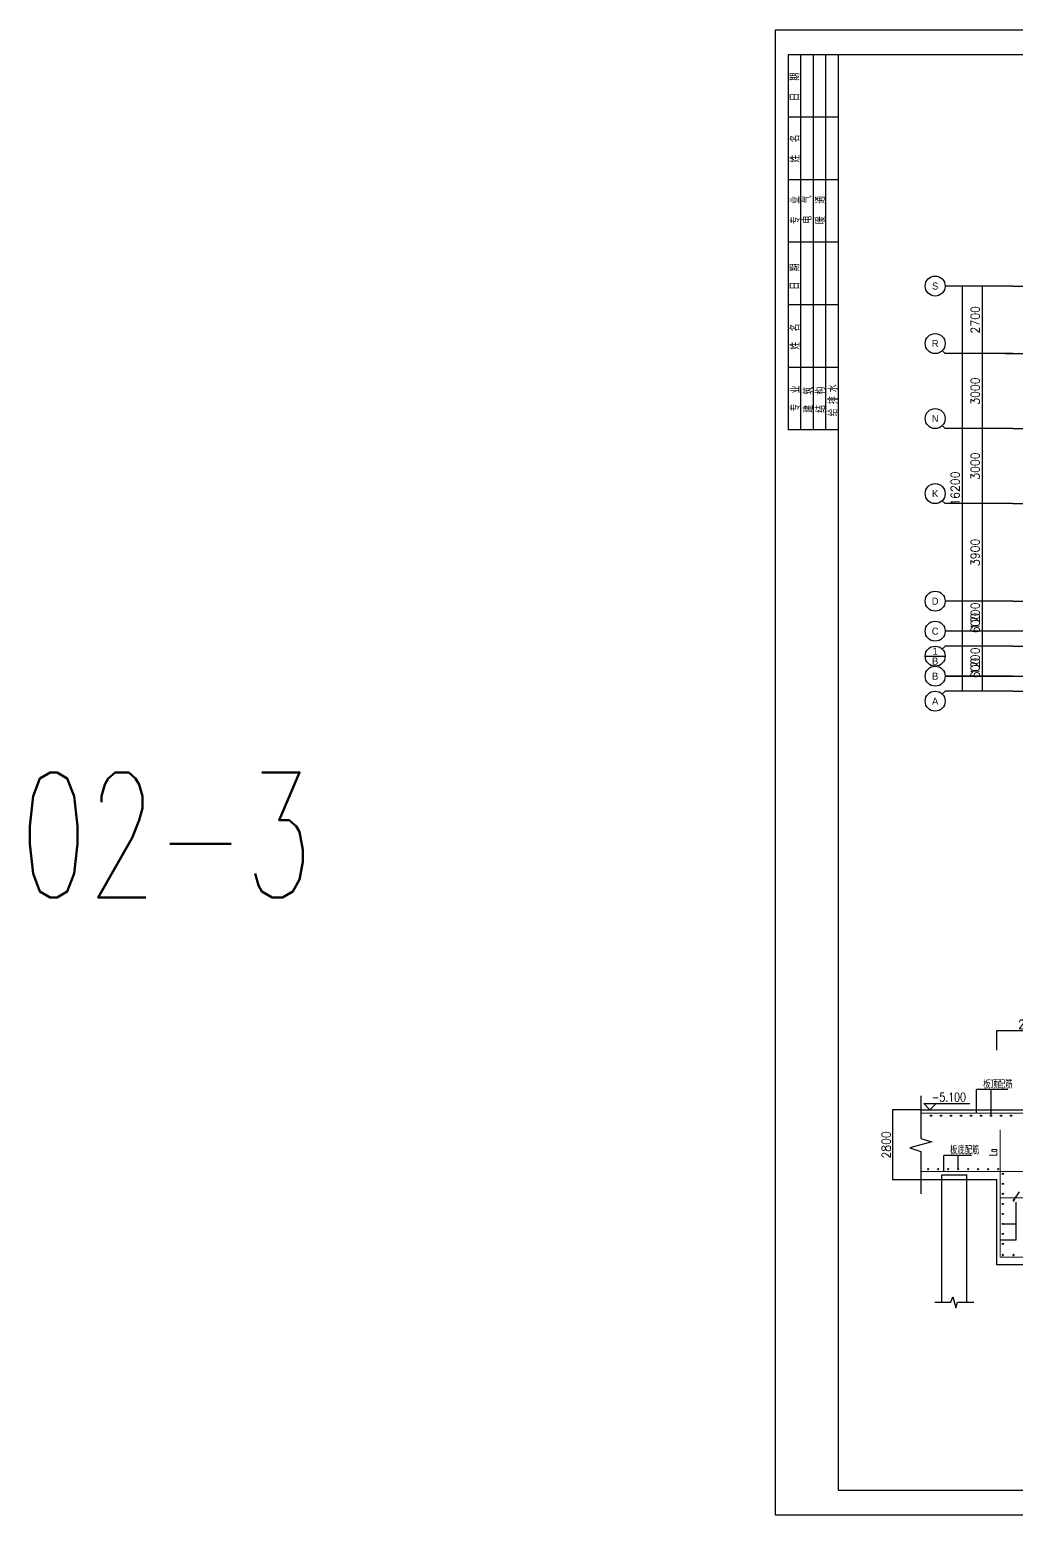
# Model space of a CAD drawing. Extents: x 628064 to 789462, y -248497 to 145317.
# Drawn here: x 628064 to 667534, y -93106 to -33706 of the extents above; entities that cross this region are included whole.
import ezdxf
from ezdxf.enums import TextEntityAlignment as Align

# ---------------------------------------------------------------- set-up
doc = ezdxf.new("R2010")
doc.units = 0
doc.header["$LTSCALE"] = 100
for name, color, linetype in [('1', 3, 'Continuous'), ('1508', 2, 'Continuous'), ('AXIS', 3, 'Continuous'), ('DIM', 3, 'Continuous'), ('dote', 253, 'Continuous'), ('HATCH', 254, 'Continuous'), ('PUB_TITLE', 4, 'Continuous'), ('TEXT', 2, 'Continuous'), ('THIN', 7, 'Continuous'), ('基础梁', 7, 'Continuous')]:
    doc.layers.add(name, color=color, linetype=linetype)
doc.layers.add('REIN', color=6, linetype='Continuous', lineweight=18)
doc.styles.add('cadreader_textstyle', font='cadreader_textstyle')
doc.styles.add('dx', font='dx')
doc.styles.get("Standard").update_dxf_attribs({"font": 'standard'})
doc.dimstyles.get("Standard").update_dxf_attribs({"dimtxt": 351, "dimasz": 0.18, "dimexe": 0.18, "dimexo": 0.0625, "dimgap": 0.09, "dimtad": 0, "dimtoh": 1, "dimdec": 0, "dimzin": 0, "dimdsep": 46, "dimcen": 0.09, "dimadec": 0, "dimazin": 0, "dimtfac": 1, "dimtdec": 4, "dimtofl": 0, "dimtmove": 0, "dimatfit": 3, "dimfxl": 250, "dimtolj": 1, "dimtzin": 0, "dimarcsym": 0})

# ---------------------------------------------------------------- blocks, each defined once
blk = doc.blocks.new('A1tk')
at = {"layer": 'PUB_TITLE'}
for p, q in [((-602184.8960158156, -33841.99076217401), (-602184.8960158156, -48841.99076217401)), ((-600184.8960158156, -33841.99076217401), (-602184.8960158156, -33841.99076217401)), ((-601684.8960158156, -33841.99076217401), (-601684.8960158156, -48841.99076217401)), ((-601184.8960158156, -33841.99076217401), (-601184.8960158156, -48841.99076217401)), ((-600684.8960158156, -33841.99076217401), (-600684.8960158156, -48841.99076217401)), ((-600184.8960158156, -36341.99076217413), (-602184.8960158156, -36341.99076217413)), ((-600184.8960158156, -38841.99076217413), (-602184.8960158156, -38841.99076217413)), ((-600184.8960158156, -41341.99076217413), (-602184.8960158156, -41341.99076217413)), ((-600184.8960158156, -43841.99076217401), (-602184.8960158156, -43841.99076217401)), ((-600184.8960158156, -46341.99076217401), (-602184.8960158156, -46341.99076217401)), ((-600184.8960158156, -48841.99076217401), (-602184.8960158156, -48841.99076217401))]:
    blk.add_line(p, q, dxfattribs=at)
for points in [[(-602684.8960158156, -92241.990762174), (-602684.8960158156, -32841.99076217401), (-518584.8960158156, -32841.99076217401), (-518584.8960158156, -92241.990762174)], [(-600184.8960158156, -91241.99076217401), (-519584.8960158155, -91241.99076217401), (-519584.8960158155, -33841.99076217401), (-600184.8960158156, -33841.99076217401)]]:
    blk.add_lwpolyline(points, close=True, dxfattribs=at)
at = {"layer": 'PUB_TITLE', "style": 'dx', "width": 0.7}
for s, p in [('日      期', (-601937.4951982467, -35125.77658178064)), ('姓      名 ', (-601932.4793706299, -37554.57633213326)), ('专      业', (-601922.7373020232, -40055.55947482283)), ('电      气', (-601452.55548296, -40029.45727219199)), ('暖      通', (-600919.2221496284, -40052.0825577944)), ('日     期', (-601937.4951982462, -42710.97114244289)), ('姓     名', (-601932.4793706299, -45116.1055000947)), ('专     业', (-601922.7373020232, -47586.67101743759)), ('建     筑', (-601402.332254802, -47639.84654563956)), ('结     构', (-600911.2654244966, -47639.84654563956)), ('给  排  水', (-600414.3698001836, -47659.90255999623))]:
    blk.add_text(s, height=320, rotation=90, dxfattribs=at).set_placement(p, align=Align.MIDDLE)
blk = doc.blocks.new('*D602')
at = {"layer": 'AXIS', "color": 0, "linetype": 'ByBlock', "lineweight": -2}
for p, q in [((667393.2876339535, -59555.19192784116), (666188.1737785008, -59555.19192784116)), ((666188.3537785008, -60155.19190869352), (666188.3537785008, -59555.19192784116)), ((667393.2876339535, -60155.19190869352), (666188.1737785008, -60155.19190869352))]:
    blk.add_line(p, q, dxfattribs=at)
for points in [[(666188.3537785008, -59555.19192784116), (666188.3837509962, -59555.37192784116), (666188.3238060054, -59555.37192784116)], [(666188.3537785008, -60155.19190869352), (666188.3238060054, -60155.01190869352), (666188.3837509962, -60155.01190869352)]]:
    blk.add_solid(points, dxfattribs=at)
at = {"layer": 'AXIS', "color": 0, "linetype": 'Continuous', "lineweight": -2, "insert": (665888.353778501, -59229.45192784106), "char_height": 351, "width": 651.2999999999993, "attachment_point": 5, "rotation": 90}
blk.add_mtext('600', dxfattribs=at)
blk = doc.blocks.new('*D238')
at = {"layer": 'AXIS', "color": 0, "linetype": 'ByBlock', "lineweight": -2}
for p, q in [((667393.2876339535, -58355.19190865528), (666188.1737785008, -58355.19190865528)), ((666188.3537785008, -59555.19192784116), (666188.3537785008, -58355.19190865528)), ((667393.2876339535, -59555.19192784116), (666188.1737785008, -59555.19192784116))]:
    blk.add_line(p, q, dxfattribs=at)
for points in [[(666188.3537785008, -58355.19190865528), (666188.3837509962, -58355.37190865528), (666188.3238060054, -58355.37190865528)], [(666188.3537785008, -59555.19192784116), (666188.3238060054, -59555.01192784116), (666188.3837509962, -59555.01192784116)]]:
    blk.add_solid(points, dxfattribs=at)
at = {"layer": 'AXIS', "color": 0, "linetype": 'Continuous', "lineweight": -2, "insert": (665888.353778501, -58955.19191824812), "char_height": 351, "width": 807.299999999999, "attachment_point": 5, "rotation": 90}
blk.add_mtext('1200', dxfattribs=at)
blk = doc.blocks.new('*D675')
at = {"layer": 'AXIS', "color": 0, "linetype": 'ByBlock', "lineweight": -2}
for p, q in [((667393.2876339535, -57755.19189026736), (666188.1737785008, -57755.19189026736)), ((666188.3537785008, -58355.19190865528), (666188.3537785008, -57755.19189026736)), ((667393.2876339535, -58355.19190865528), (666188.1737785008, -58355.19190865528))]:
    blk.add_line(p, q, dxfattribs=at)
for points in [[(666188.3537785008, -57755.19189026736), (666188.3837509962, -57755.37189026736), (666188.3238060054, -57755.37189026736)], [(666188.3537785008, -58355.19190865528), (666188.3238060054, -58355.01190865528), (666188.3837509962, -58355.01190865528)]]:
    blk.add_solid(points, dxfattribs=at)
at = {"layer": 'AXIS', "color": 0, "linetype": 'Continuous', "lineweight": -2, "insert": (665888.353778501, -57429.45189026726), "char_height": 351, "width": 651.2999999999993, "attachment_point": 5, "rotation": 90}
blk.add_mtext('600', dxfattribs=at)
blk = doc.blocks.new('*D415')
at = {"layer": 'AXIS', "color": 0, "linetype": 'ByBlock', "lineweight": -2}
for p, q in [((667393.2876339535, -56555.17990477435), (666188.1737785008, -56555.17990477435)), ((666188.3537785008, -57755.19189026731), (666188.3537785008, -56555.17990477435)), ((667393.2876339535, -57755.19189026731), (666188.1737785008, -57755.19189026731))]:
    blk.add_line(p, q, dxfattribs=at)
for points in [[(666188.3537785008, -56555.17990477435), (666188.3837509962, -56555.35990477435), (666188.3238060054, -56555.35990477435)], [(666188.3537785008, -57755.19189026731), (666188.3238060054, -57755.01189026731), (666188.3837509962, -57755.01189026731)]]:
    blk.add_solid(points, dxfattribs=at)
at = {"layer": 'AXIS', "color": 0, "linetype": 'Continuous', "lineweight": -2, "insert": (665888.353778501, -57155.18589752073), "char_height": 351, "width": 807.299999999999, "attachment_point": 5, "rotation": 90}
blk.add_mtext('1200', dxfattribs=at)
blk = doc.blocks.new('*D76')
at = {"layer": 'AXIS', "color": 0, "linetype": 'ByBlock', "lineweight": -2}
for p, q in [((667393.2876339535, -49655.1919157615), (666188.1737785008, -49655.1919157615)), ((666188.3537785008, -52655.1919157629), (666188.3537785008, -49655.1919157615)), ((667393.2876339535, -52655.1919157629), (666188.1737785008, -52655.1919157629))]:
    blk.add_line(p, q, dxfattribs=at)
for points in [[(666188.3537785008, -49655.1919157615), (666188.3837509962, -49655.3719157615), (666188.3238060054, -49655.3719157615)], [(666188.3537785008, -52655.1919157629), (666188.3238060054, -52655.0119157629), (666188.3837509962, -52655.0119157629)]]:
    blk.add_solid(points, dxfattribs=at)
at = {"layer": 'AXIS', "color": 0, "linetype": 'Continuous', "lineweight": -2, "insert": (665888.353778501, -51155.1919157621), "char_height": 351, "width": 912.5999999999997, "attachment_point": 5, "rotation": 90}
blk.add_mtext('3000', dxfattribs=at)
blk = doc.blocks.new('*D468')
at = {"layer": 'AXIS', "color": 0, "linetype": 'ByBlock', "lineweight": -2}
for p, q in [((667393.2876339535, -46655.19190872227), (666188.1737785008, -46655.19190872227)), ((666188.3537785008, -49655.1919157615), (666188.3537785008, -46655.19190872227)), ((667393.2876339535, -49655.1919157615), (666188.1737785008, -49655.1919157615))]:
    blk.add_line(p, q, dxfattribs=at)
for points in [[(666188.3537785008, -46655.19190872227), (666188.3837509962, -46655.37190872227), (666188.3238060054, -46655.37190872227)], [(666188.3537785008, -49655.1919157615), (666188.3238060054, -49655.0119157615), (666188.3837509962, -49655.0119157615)]]:
    blk.add_solid(points, dxfattribs=at)
at = {"layer": 'AXIS', "color": 0, "linetype": 'Continuous', "lineweight": -2, "insert": (665888.353778501, -48155.19191224178), "char_height": 351, "width": 912.5999999999997, "attachment_point": 5, "rotation": 90}
blk.add_mtext('3000', dxfattribs=at)
blk = doc.blocks.new('*D144')
at = {"layer": 'AXIS', "color": 0, "linetype": 'ByBlock', "lineweight": -2}
for p, q in [((667393.2876339535, -43955.19190874492), (666188.1737785008, -43955.19190874492)), ((666188.3537785008, -46655.19190872227), (666188.3537785008, -43955.19190874492)), ((667393.2876339535, -46655.19190872227), (666188.1737785008, -46655.19190872227))]:
    blk.add_line(p, q, dxfattribs=at)
for points in [[(666188.3537785008, -43955.19190874492), (666188.3837509962, -43955.37190874492), (666188.3238060054, -43955.37190874492)], [(666188.3537785008, -46655.19190872227), (666188.3238060054, -46655.01190872227), (666188.3837509962, -46655.01190872227)]]:
    blk.add_solid(points, dxfattribs=at)
at = {"layer": 'AXIS', "color": 0, "linetype": 'Continuous', "lineweight": -2, "insert": (665888.353778501, -45305.19190873349), "char_height": 351, "width": 912.5999999999997, "attachment_point": 5, "rotation": 90}
blk.add_mtext('2700', dxfattribs=at)
blk = doc.blocks.new('*D275')
at = {"layer": 'AXIS', "color": 0, "linetype": 'ByBlock', "lineweight": -2}
for p, q in [((667393.2876339535, -52655.1919157629), (666188.1737785008, -52655.1919157629)), ((666188.3537785008, -56555.17990477429), (666188.3537785008, -52655.1919157629)), ((667393.2876339535, -56555.17990477429), (666188.1737785008, -56555.17990477429))]:
    blk.add_line(p, q, dxfattribs=at)
for points in [[(666188.3537785008, -52655.1919157629), (666188.3837509962, -52655.3719157629), (666188.3238060054, -52655.3719157629)], [(666188.3537785008, -56555.17990477429), (666188.3238060054, -56554.99990477429), (666188.3837509962, -56554.99990477429)]]:
    blk.add_solid(points, dxfattribs=at)
at = {"layer": 'AXIS', "color": 0, "linetype": 'Continuous', "lineweight": -2, "insert": (665888.353778501, -54605.1859102685), "char_height": 351, "width": 906.7499999999995, "attachment_point": 5, "rotation": 90}
blk.add_mtext('3900', dxfattribs=at)
blk = doc.blocks.new('*D335')
at = {"layer": 'AXIS', "color": 0, "linetype": 'ByBlock', "lineweight": -2}
for p, q in [((666593.2876339535, -43955.19190874492), (665388.1737785009, -43955.19190874492)), ((665388.3537785009, -60155.19190869352), (665388.3537785009, -43955.19190874492)), ((666593.2876339535, -60155.19190869352), (665388.1737785009, -60155.19190869352))]:
    blk.add_line(p, q, dxfattribs=at)
for points in [[(665388.3537785009, -43955.19190874492), (665388.3837509963, -43955.37190874492), (665388.3238060055, -43955.37190874492)], [(665388.3537785009, -60155.19190869352), (665388.3238060055, -60155.01190869352), (665388.3837509963, -60155.01190869352)]]:
    blk.add_solid(points, dxfattribs=at)
at = {"layer": 'AXIS', "color": 0, "linetype": 'Continuous', "lineweight": -2, "insert": (665088.3537785009, -52055.19190871911), "char_height": 351, "width": 1051.049999999999, "attachment_point": 5, "rotation": 90}
blk.add_mtext('16200', dxfattribs=at)
blk = doc.blocks.new('*D321')
at = {"layer": 'DIM', "color": 0, "linetype": 'ByBlock', "lineweight": -2}
for p, q in [((663712.4738096001, -76897.3361559166), (662581.3852628728, -76897.3361559166)), ((662581.5652628728, -76897.3361559166), (662581.5652628728, -79697.3361559166)), ((663712.4738096001, -79697.3361559166), (662581.3852628728, -79697.3361559166))]:
    blk.add_line(p, q, dxfattribs=at)
for points in [[(662581.5652628728, -76897.3361559166), (662581.5952353682, -76897.51615591659), (662581.5352903774, -76897.51615591659)], [(662581.5652628728, -79697.3361559166), (662581.5352903774, -79697.1561559166), (662581.5952353682, -79697.1561559166)]]:
    blk.add_solid(points, dxfattribs=at)
at = {"layer": 'DIM', "color": 0, "linetype": 'Continuous', "lineweight": -2, "insert": (662331.5652628728, -78297.33615591649), "char_height": 351, "width": 912.5999999999997, "attachment_point": 5, "rotation": 90}
blk.add_mtext('2800', dxfattribs=at)
blk = doc.blocks.new('*D64')
at = {"layer": 'DIM', "color": 0, "linetype": 'ByBlock', "lineweight": -2}
for p, q in [((666749.2342524233, -74507.33273733399), (666749.2342524233, -73726.06086219486)), ((666749.2342524233, -73726.24086219486), (669549.2216527326, -73726.24086219486)), ((669549.2216527326, -74507.33273733399), (669549.2216527326, -73726.06086219486))]:
    blk.add_line(p, q, dxfattribs=at)
for points in [[(666749.2342524233, -73726.24086219486), (666749.4142524233, -73726.21088969949), (666749.4142524233, -73726.27083469022)], [(669549.2216527326, -73726.24086219486), (669549.0416527325, -73726.27083469022), (669549.0416527325, -73726.21088969949)]]:
    blk.add_solid(points, dxfattribs=at)
at = {"layer": 'DIM', "color": 0, "linetype": 'Continuous', "lineweight": -2, "insert": (668149.2279525778, -73476.24086219486), "char_height": 351, "width": 912.5999999999997, "attachment_point": 5}
blk.add_mtext('2800', dxfattribs=at)
blk = doc.blocks.new('ts_idx')
at = {"color": 0, "linetype": 'ByBlock', "lineweight": -2}
blk.add_line((-0.5, 0), (0.5, 0), dxfattribs=at)
blk.add_circle((0, 0), 0.5, dxfattribs=at)

msp = doc.modelspace()

# ---------------------------------------------------------------- hatches: boundary and pattern name
at = {"layer": 'HATCH'}
h = msp.add_hatch(dxfattribs=at)
h.set_pattern_fill('ANSI31', color=256, scale=100, style=0)
h.set_pattern_definition([])
h.paths.add_polyline_path([(665548.5564546, -79697.3361559166), (665548.5564546001, -79497.3361559166), (664548.5564728118, -79497.3361559166), (664548.5564728118, -79697.3361559166)], flags=0)
h = msp.add_hatch(dxfattribs=at)
h.set_pattern_fill('ANSI31', color=256, scale=100, style=0)
h.set_pattern_definition([])
h.paths.add_polyline_path([(665548.5564546001, -79697.3361559166), (664548.5564728118, -79697.3361559166), (664548.5564728125, -84585.69850452444), (664918.5564637065, -84585.69850452444), (664988.5564637063, -84365.69850452428), (665108.5564637064, -84805.69850452464), (665178.5564637063, -84585.69850452444), (665548.5564546001, -84585.69850452444)], flags=0)

# ---------------------------------------------------------------- linework, layer by layer
at = {"layer": '1'}
for points in [[(664149.0367812257, -77128.88533070401, -0.9999999999999999), (664099.0367812257, -77128.88533070401, -0.9999999999999999)], [(664549.0367812257, -77128.88533070401, -0.9999999999999999), (664499.0367812257, -77128.88533070401, -0.9999999999999999)], [(664949.0367812257, -77128.88533070401, -0.9999999999999999), (664899.0367812257, -77128.88533070401, -0.9999999999999999)], [(665349.0367812257, -77128.88533070401, -0.9999999999999999), (665299.0367812257, -77128.88533070401, -0.9999999999999999)], [(665749.0367812257, -77128.88533070401, -0.9999999999999999), (665699.0367812257, -77128.88533070401, -0.9999999999999999)], [(666149.0367812257, -77128.88533070401, -0.9999999999999999), (666099.0367812257, -77128.88533070401, -0.9999999999999999)], [(666549.0367812258, -77128.88533070401, -0.9999999999999999), (666499.0367812258, -77128.88533070401, -0.9999999999999999)], [(666949.0367812257, -77128.88533070401, -0.9999999999999999), (666899.0367812257, -77128.88533070401, -0.9999999999999999)], [(667349.0367812258, -77128.88533070401, -0.9999999999999999), (667299.0367812258, -77128.88533070401, -0.9999999999999999)], [(664007.7946527952, -79243.99345579027, 0.9999999999999999), (664007.7946527952, -79293.99345579027, 0.9999999999999999)], [(664407.7946527954, -79243.99345579027, 0.9999999999999999), (664407.7946527954, -79293.99345579027, 0.9999999999999999)], [(664807.7946527954, -79243.99345579027, 0.9999999999999999), (664807.7946527954, -79293.99345579027, 0.9999999999999999)], [(665207.7946527953, -79243.99345579027, 0.9999999999999999), (665207.7946527953, -79293.99345579027, 0.9999999999999999)], [(665607.7946527954, -79243.99345579027, 0.9999999999999999), (665607.7946527954, -79293.99345579027, 0.9999999999999999)], [(666007.7946527953, -79243.99345579027, 0.9999999999999999), (666007.7946527953, -79293.99345579027, 0.9999999999999999)], [(666407.7946527953, -79243.99345579027, 0.9999999999999999), (666407.7946527953, -79293.99345579027, 0.9999999999999999)], [(666807.7946527953, -79243.99345579027, 0.9999999999999999), (666807.7946527953, -79293.99345579027, 0.9999999999999999)], [(667018.2497826072, -79458.02980838448, -0.9999999999999999), (666968.249782607, -79458.02980838448, -0.9999999999999999)], [(667018.2497826072, -79858.02980838448, -0.9999999999999999), (666968.249782607, -79858.02980838448, -0.9999999999999999)], [(667018.2497826072, -80258.02980838448, -0.9999999999999999), (666968.249782607, -80258.02980838448, -0.9999999999999999)], [(667018.2497826072, -80658.02980838448, -0.9999999999999999), (666968.249782607, -80658.02980838448, -0.9999999999999999)], [(667429.9265230262, -80483.73018492389, 0.9999999999999999), (667429.9265230262, -80533.73018492389, 0.9999999999999999)], [(667018.2497826072, -81058.02980838448, -0.9999999999999999), (666968.249782607, -81058.02980838448, -0.9999999999999999)], [(667018.2497826072, -81458.02980838448, -0.9999999999999999), (666968.249782607, -81458.02980838448, -0.9999999999999999)], [(667018.2497826072, -81858.02980838448, -0.9999999999999999), (666968.249782607, -81858.02980838448, -0.9999999999999999)], [(667018.2497826072, -82258.02980838448, -0.9999999999999999), (666968.249782607, -82258.02980838448, -0.9999999999999999)], [(666994.7950404092, -82671.52144439076, 0.9999999999999999), (666994.7950404092, -82721.52144439076, 0.9999999999999999)], [(667422.2151797576, -82671.52144439076, 0.9999999999999999), (667422.2151797576, -82721.52144439076, 0.9999999999999999)]]:
    msp.add_lwpolyline(points, format="xyb", close=True, dxfattribs=at)
at = {"layer": '1508', "color": 7}
for p, q in [((663712.5363096001, -76337.3361559166), (663712.5363096001, -78037.3361559166)), ((664152.5363096, -78177.3361559166), (663272.5363096001, -78417.3361559166)), ((663712.5363096001, -78037.3361559166), (664152.5363096, -78177.3361559166)), ((663272.5363096001, -78417.3361559166), (663712.5363096001, -78557.3361559166)), ((663712.5363096001, -78557.3361559166), (663712.5363096001, -80257.3361559166)), ((664548.5564728125, -84585.69850452444), (664548.5564728118, -79497.3361559166)), ((664548.5564728118, -79497.3361559166), (665548.5564546001, -79497.3361559166)), ((665548.5564546001, -84585.69850452448), (665548.5564546001, -79497.3361559166))]:
    msp.add_line(p, q, dxfattribs=at)
for points in [[(663712.5363096001, -76897.3361559166), (669549.2216527326, -76897.3361559166), (669549.2216527326, -80297.3361559166), (673949.2216527326, -80297.3361559166), (673949.2216527326, -76897.3361559166), (678451.7039566836, -76897.3361559166), (678451.7039566836, -83097.3361559166), (666749.234252423, -83097.3361559166), (666749.234252423, -79697.3361559166), (663712.5363096001, -79697.3361559166)], [(664268.5564728127, -84585.69850452444), (664918.5564637064, -84585.69850452444), (664988.5564637063, -84365.69850452444), (665108.5564637063, -84805.69850452441), (665178.5564637063, -84585.69850452444), (665828.5564546002, -84585.69850452444)]]:
    msp.add_lwpolyline(points, dxfattribs=at)
at = {"layer": 'AXIS'}
for p, q in [((667393.3501339535, -43955.19190874492), (664688.353778501, -43955.19190874492)), ((664571.1964909756, -46538.03462119677), (664688.353778501, -46655.19190872216)), ((667393.3501339535, -46655.19190872216), (664688.353778501, -46655.19190872216)), ((664571.1964909756, -49538.03462823611), (664688.353778501, -49655.1919157615)), ((667393.3501339535, -49655.1919157615), (664688.353778501, -49655.1919157615)), ((664571.1964909756, -52538.03462823739), (664688.353778501, -52655.19191576278)), ((667393.3501339535, -52655.19191576278), (664688.353778501, -52655.19191576278)), ((667393.3504422487, -56555.17990477435), (664688.3540867962, -56555.17990477435)), ((667393.3501339535, -57755.19189026731), (664688.353778501, -57755.19189026731)), ((664571.1964909756, -58472.34919618061), (664688.353778501, -58355.19190865522)), ((667393.3501339535, -58355.19190865522), (664688.353778501, -58355.19190865522)), ((667393.3501339535, -59555.19192784099), (664688.353778501, -59555.19192784099)), ((664571.1964909756, -60272.34919621897), (664688.353778501, -60155.19190869358)), ((667393.3501339535, -60155.19190869358), (664688.353778501, -60155.19190869358))]:
    msp.add_line(p, q, dxfattribs=at)
at = {"layer": 'AXIS', "linetype": 'Continuous'}
msp.add_lwpolyline([(663888.3750000001, -58755.19140625), (664688.375, -58755.19140625)], dxfattribs=at)
for centre in [(664288.3537785009, -43955.19190874492), (664288.3537785009, -46255.19190872216), (664288.3537785009, -49255.1919157615), (664288.3537785009, -52255.19191576278), (664288.3540867962, -56555.17990477435), (664288.3537785009, -57755.19189026731), (664288.3537785009, -58755.19190865522), (664288.3537785009, -59555.19192784099), (664288.3537785009, -60555.19190869358)]:
    msp.add_circle(centre, 400, dxfattribs=at)
at = {"layer": 'dote', "color": 253, "linetype": 'Continuous'}
for p, q in [((667393.3501339535, -43955.19190874492), (708360.5112391132, -43955.19190874492)), ((667093.3501339534, -46655.19190872227), (698196.1535302663, -46655.19190873199)), ((667393.3501339535, -49655.1919157615), (684295.9859743823, -49654.97759023628)), ((667393.3501339535, -52655.1919157629), (675696.1370366453, -52655.49997341563)), ((667393.3504422487, -56555.17990477435), (708360.5112391132, -56555.19190868234)), ((672766.9947115898, -57755.68178335152), (667393.3501339535, -57755.19189026736)), ((667393.3501339535, -58355.19190865528), (680495.9859743823, -58355.58221975289)), ((664688.3528018958, -59556.07583009923), (708360.5112391132, -59555.19192784099)), ((667393.3501339535, -60155.19190869358), (683796.0210695971, -60155.30908742867))]:
    msp.add_line(p, q, dxfattribs=at)
at = {"layer": 'REIN'}
for points in [[(663712.5363096001, -77023.82578025694), (669413.8926709658, -77023.82578025694), (669413.8926709658, -82362.24787482157)], [(666894.6187782871, -77697.3361559166), (666894.6187782871, -82785.68150661341), (678310.0106379958, -82785.68150661341), (678310.0106379958, -82185.68150661341)], [(663712.5363096001, -79358.97834173741), (668894.6187782872, -79358.97834173741)], [(666894.6187782871, -81012.22670265302), (666894.6187782871, -80412.22670265302), (678317.9344793032, -80412.22670265302), (678317.9344793032, -81012.22670265302)]]:
    msp.add_lwpolyline(points, dxfattribs=at)
at = {"layer": 'THIN'}
msp.add_lwpolyline([(664329.7838648154, -76647.3361559166), (664079.7838648154, -76897.3361559166), (663829.7838648154, -76647.3361559166), (665679.7838648154, -76647.3361559166)], dxfattribs=at)
at = {"layer": '基础梁'}
for p, q in [((667198.3468667514, -76078.88533070401), (665947.6179393475, -76078.88533070398)), ((665947.6179393475, -77045.55564054704), (665947.6179393475, -76078.88533070398)), ((666524.0367812256, -77128.88533070401), (666524.0367812256, -76078.88533070401)), ((665743.2869735666, -78719.101455872), (664631.3758109174, -78719.10145587198)), ((664631.3758109174, -79358.97834173741), (664631.3758109174, -78719.10145587198)), ((665207.7946527953, -79268.99345579027), (665207.7946527953, -78719.101455872)), ((667429.9265230262, -80508.73018492389), (667663.9316191509, -80175.623401663)), ((667530.5480498673, -82088.63046885782), (667530.5480498673, -80582.07233267848)), ((666993.2497826071, -81458.02980838448), (667530.5480498673, -81458.02980838448)), ((666908.4121458547, -82088.63046885782), (667530.5480498673, -82088.63046885782))]:
    msp.add_line(p, q, dxfattribs=at)

# ---------------------------------------------------------------- block references
msp.add_blockref('A1tk', (1260590.741645003, -864.3783710898132))
at = {"layer": 'AXIS', "xscale": 800, "yscale": 800}
msp.add_blockref('ts_idx', (664288.3537785009, -58755.19190865525), dxfattribs=at)

# ---------------------------------------------------------------- texts
at = {"layer": 'AXIS', "color": 7, "style": 'cadreader_textstyle'}
for s, p in [('S', (664288.3537785009, -43955.19190874492)), ('R', (664288.3537785009, -46255.19190872216)), ('N', (664288.3537785009, -49255.1919157615)), ('K', (664288.3537785009, -52255.19191576278)), ('D', (664288.3540867962, -56555.17990477435)), ('C', (664288.3537785009, -57755.19189026731)), ('1', (664288.3537785009, -58555.19190865522)), ('B', (664288.3537785009, -58955.19190865522)), ('B', (664288.3537785009, -59555.19192784099)), ('A', (664288.3537785009, -60555.19190869358))]:
    msp.add_text(s, height=280, dxfattribs=at).set_placement(p, align=Align.MIDDLE)
at = {"layer": 'REIN', "width": 0.7}
for s, p in [('板顶配筋', (666207.9099074616, -76008.8856358798)), ('板底配筋', (664880.6156301334, -78637.80530933902))]:
    msp.add_text(s, height=300, dxfattribs=at).set_placement(p)
msp.add_text('La', height=300, rotation=90, dxfattribs=at).set_placement((666752.1491494594, -78737.31309023706))
at = {"layer": 'TEXT', "width": 0.6999999999534339}
msp.add_text('02-3', height=5000, rotation=360, dxfattribs=at).set_placement((627654.4584013735, -68403.52998966433))
at = {"layer": 'THIN', "width": 0.7}
msp.add_text('-5.100', height=350.268519959074, dxfattribs=at).set_placement((664150.9689644319, -76563.33652212753), (665518.9621284943, -76563.33652212753), align=Align.ALIGNED)

# ---------------------------------------------------------------- dimensions: what is measured, and where the dimension line sits
at = {"layer": 'AXIS'}
for p1, p2, distance, picture, middle in [((666593.3501339535, -60155.19190869352), (666593.3501339535, -43955.19190874492), 1204.9963554525748, '*D335', (665088.3537785009, -52055.19190871911)), ((667393.3501339535, -46655.19190872227), (667393.3501339535, -43955.19190874492), 1204.9963554526912, '*D144', (665888.353778501, -45305.19190873349)), ((667393.3501339535, -49655.1919157615), (667393.3501339535, -46655.19190872227), 1204.9963554526912, '*D468', (665888.353778501, -48155.19191224178)), ((667393.3501339535, -52655.1919157629), (667393.3501339535, -49655.1919157615), 1204.9963554526912, '*D76', (665888.353778501, -51155.1919157621)), ((667393.3501339535, -56555.17990477429), (667393.3501339535, -52655.1919157629), 1204.9963554526912, '*D275', (665888.353778501, -54605.1859102685)), ((667393.3501339535, -57755.19189026731), (667393.3501339535, -56555.17990477435), 1204.9963554526912, '*D415', (665888.353778501, -57155.18589752073)), ((667393.3501339535, -58355.19190865528), (667393.3501339535, -57755.19189026736), 1204.9963554526912, '*D675', (665888.353778501, -58055.19189946122)), ((667393.3501339535, -59555.19192784116), (667393.3501339535, -58355.19190865528), 1204.9963554526912, '*D238', (665888.353778501, -58955.19191824812)), ((667393.3501339535, -60155.19190869352), (667393.3501339535, -59555.19192784116), 1204.9963554526912, '*D602', (665888.353778501, -59855.19191826724))]:
    dim = msp.add_aligned_dim(p1=p1, p2=p2, distance=distance, dimstyle='Standard', dxfattribs=at)
    dim.commit()
    dim.dimension.update_dxf_attribs({"geometry": picture, "text_midpoint": middle})
at = {"layer": 'DIM'}
dim = msp.add_linear_dim(base=(669549.2216527326, -73726.24086219486), p1=(666749.2342524233, -74507.39523733399), p2=(669549.2216527326, -74507.39523733399), dimstyle='Standard', dxfattribs=at)
dim.commit()
dim.dimension.update_dxf_attribs({"geometry": '*D64', "text_midpoint": (668149.2279525778, -73476.24086219486)})
dim = msp.add_linear_dim(base=(662581.5652628728, -79697.3361559166), p1=(663712.5363096001, -76897.3361559166), p2=(663712.5363096001, -79697.3361559166), angle=90, dimstyle='Standard', dxfattribs=at)
dim.commit()
dim.dimension.update_dxf_attribs({"geometry": '*D321', "text_midpoint": (662331.5652628728, -78297.33615591649)})

doc.saveas('drawing.dxf')
